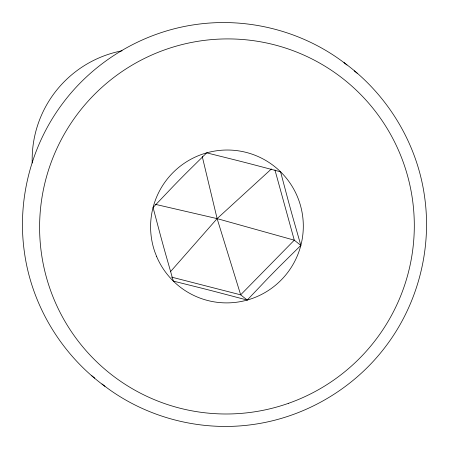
<?xml version="1.0" encoding="UTF-8"?>
<svg xmlns="http://www.w3.org/2000/svg" width="449" height="449" viewBox="0 0 449 449"><rect width="100%" height="100%" fill="white"/><g stroke="black" fill="none" stroke-linecap="round" stroke-linejoin="round"><path stroke-width="0.67" d="M170.474 271.69L217.12 218.624L271.426 168.947M247.225 300.055L267.565 278.672A133.516 12.589 -45.5 0 1 279.789 266.206L300.847 245.401L292.658 216.704A133.516 7.431 74.4 0 1 288.039 199.923L280.569 171.799L251.693 164.199A133.516 5.158 14.6 0 0 234.844 159.878L206.68 152.851L185.628 173.662A133.516 12.589 -45.5 0 0 173.404 186.127L153.064 207.511L160.529 235.63A133.516 7.431 74.4 0 0 165.153 252.417L173.336 281.108L201.5 288.135A133.516 5.158 14.6 0 1 218.349 292.456L247.225 300.055L240.67 294.836L171.529 277.106M155.337 204.334L217.12 218.624L294.286 240.181L300.847 245.401M344.029 62.658C302.11 30.959 247.472 17 195.472 24.572C143.282 31.941 94.666 60.75 63.051 102.911C31.267 144.932 17.006 199.603 24.347 251.788C31.548 305.168 61.474 354.659 104.971 386.342C146.89 418.041 201.528 432 253.528 424.428C305.718 417.059 354.334 388.25 385.949 346.089C417.733 304.068 431.994 249.397 424.653 197.212C417.452 143.832 387.526 94.341 344.029 62.658L346.976 65.004M354.233 70.88L357.18 73.221M91.82 375.779L94.767 378.12M102.024 383.996L104.971 386.342M274.945 169.958L294.286 240.181L240.67 294.836L217.12 218.624L202.23 156.426M32.216 163.009A110.516 110.016 -51.5 0 1 122.055 50.793M156.617 256.502L154.821 251.838A76.566 76.223 -51.5 0 1 239.693 151.038A76.566 76.223 -51.5 0 1 286.832 273.621A76.566 76.223 -51.5 0 1 156.611 256.502M288.404 403.348A187.867 187.025 -51.5 0 0 349.507 84.064A187.867 187.025 -51.5 0 0 42.952 191.953A187.867 187.025 -51.5 0 0 288.404 403.348"/></g></svg>
